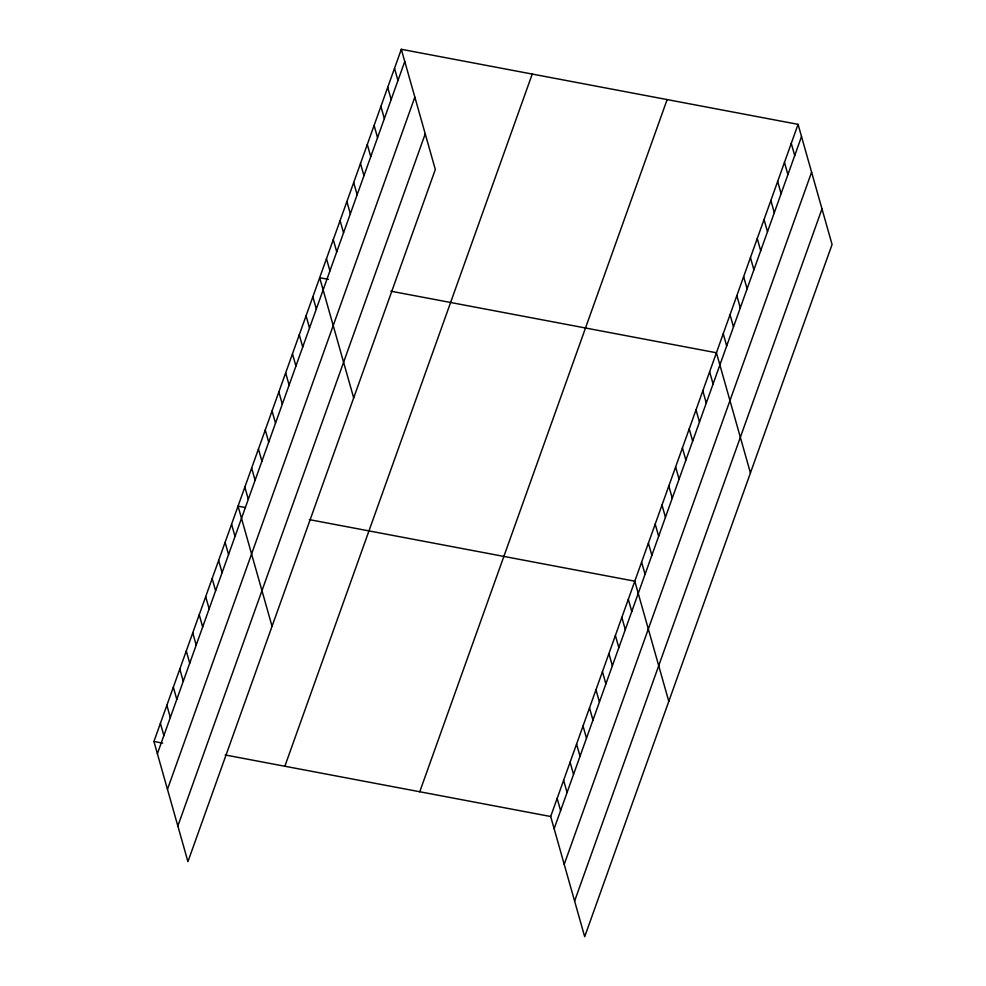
<?xml version="1.0" encoding="UTF-8"?>
<svg xmlns="http://www.w3.org/2000/svg" width="986" height="986" viewBox="0 0 986 986"><rect width="100%" height="100%" fill="white"/><g stroke="black" fill="none" stroke-linecap="round" stroke-linejoin="round"><path stroke-width="1.48" d="M401.314 49.3L435.319 169.481L187.932 861.653L153.927 741.484L401.314 49.3L798.068 124.347L832.073 244.516L584.686 936.7L550.681 816.519L798.068 124.347M157.39 753.686L404.765 61.502M167.472 789.318L414.847 97.133M177.85 826.022L425.237 133.849M284.855 766.245L532.243 74.061M419.753 791.758L667.14 99.574M554.132 828.733L801.519 136.549M564.214 864.365L811.601 172.18M574.604 901.068L821.991 208.884M328.4 279.371L319.674 277.719L353.678 397.9M390.961 291.203L716.428 352.766L750.432 472.935M245.317 507.519L238.045 506.138L272.05 626.32M309.321 519.622L634.787 581.185L668.791 701.354M153.927 741.484L162.665 743.136M225.215 754.968L550.681 816.519M791.265 143.377L794.716 155.578M784.462 162.407L787.913 174.621M777.658 181.449L781.109 193.65M770.855 200.478L774.306 212.693M764.051 219.521L767.502 231.722M757.248 238.55L760.699 250.752M750.445 257.592L753.896 269.794M743.641 276.622L747.092 288.824M736.838 295.652L740.289 307.866M730.034 314.694L733.485 326.896M723.231 333.724L726.682 345.938M709.624 371.796L713.075 383.998M702.821 390.838L706.272 403.04M696.017 409.868L699.468 422.07M689.214 428.898L692.665 441.112M682.411 447.94L685.862 460.142M675.607 466.97L679.058 479.171M668.804 486.012L672.255 498.213M662 505.042L665.451 517.243M655.197 524.084L658.648 536.285M648.394 543.113L651.857 555.315M641.59 562.143L645.054 574.357M628.316 599.291L631.779 611.493M621.846 617.384L625.309 629.598M615.387 635.489L618.838 647.703M608.917 653.595L612.368 665.797M602.446 671.7L605.897 683.902M595.975 689.806L599.426 702.007M589.505 707.911L592.956 720.113M583.034 726.004L586.485 738.218M394.511 68.33L397.962 80.544M576.563 744.11L580.014 756.311M387.708 87.372L391.159 99.574M570.093 762.215L573.544 774.417M380.904 106.402L384.355 118.616M563.622 780.32L567.073 792.522M374.101 125.444L377.552 137.646M557.152 798.426L560.603 810.628M367.297 144.474L370.748 156.675M360.494 163.516L363.945 175.718M353.691 182.546L357.142 194.747M346.887 201.575L350.338 213.789M340.084 220.617L343.535 232.819M333.28 239.647L336.731 251.849M326.477 258.689L329.928 270.891M312.87 296.761L316.321 308.963M306.067 315.791L309.53 327.993M299.263 334.821L302.727 347.035M292.46 353.863L295.923 366.065M285.657 372.893L289.12 385.095M278.853 391.935L282.316 404.137M272.05 410.965L275.513 423.167M265.259 429.995L268.71 442.209M258.455 449.037L261.906 461.238M251.652 468.067L255.103 480.281M244.848 487.109L248.299 499.31M231.574 524.244L235.025 536.446M225.104 542.349L228.555 554.551M218.633 560.455L222.084 572.656M212.163 578.548L215.614 590.762M205.692 596.653L209.143 608.867M199.221 614.759L202.672 626.96M192.751 632.864L196.202 645.066M186.28 650.97L189.731 663.171M179.809 669.075L183.26 681.277M173.339 687.168L176.79 699.382M166.868 705.273L170.319 717.475M160.398 723.379L163.861 735.581"/></g></svg>
